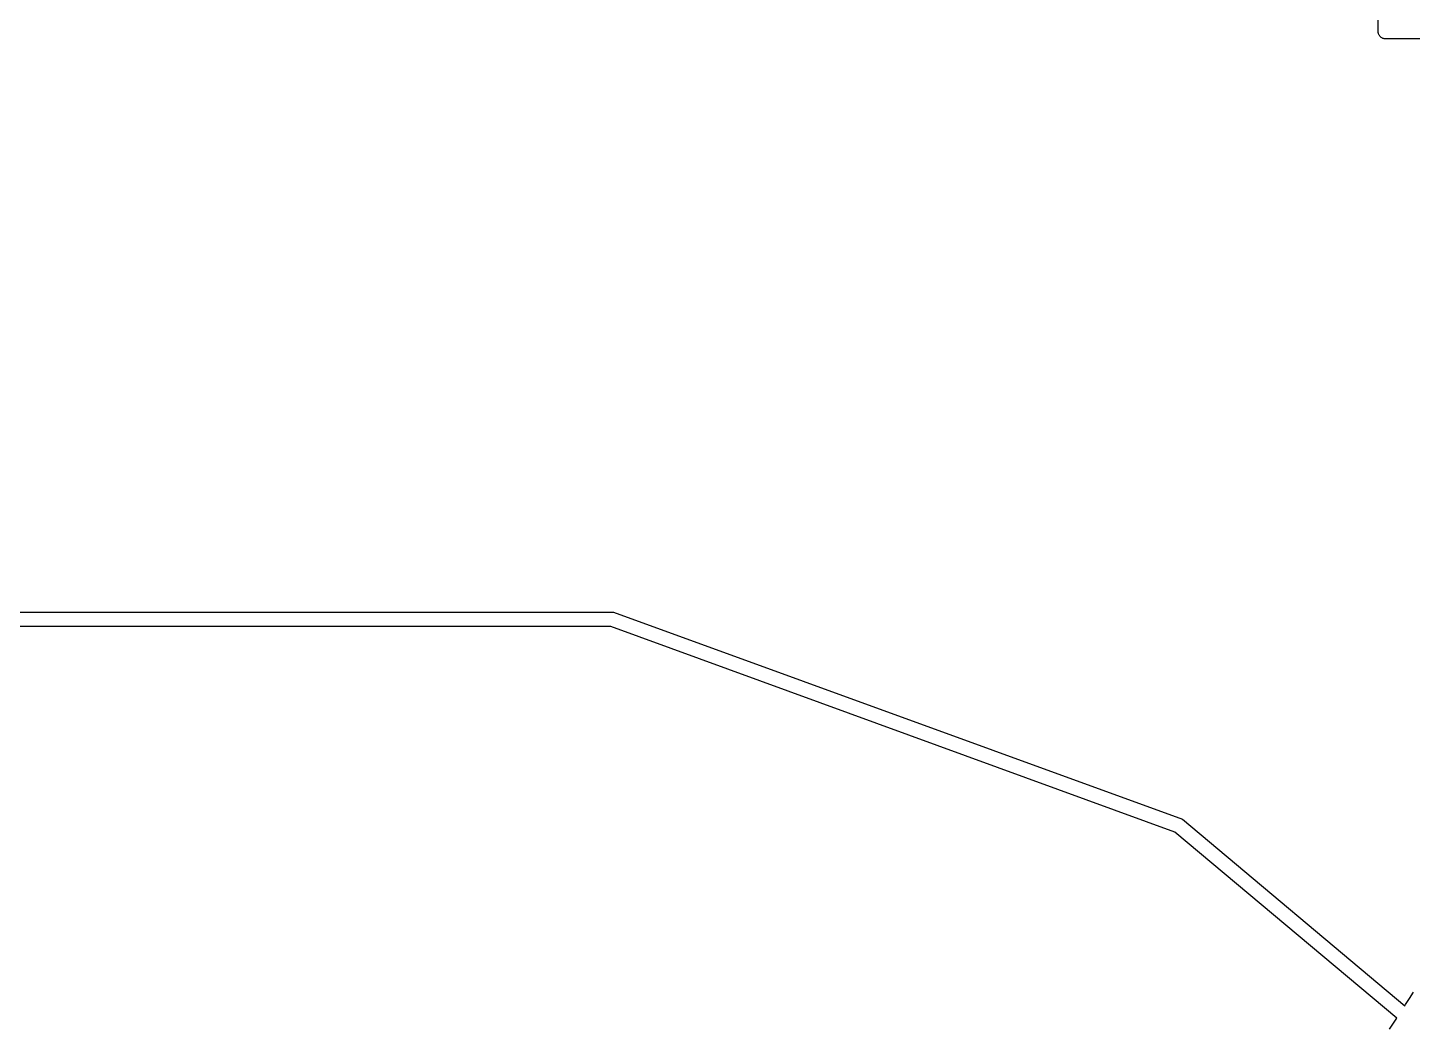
# Model space of a CAD drawing. Extents: x 83 to 195, y -153 to -41.
# Drawn here: x 102.42 to 121.16, y -112.09 to -98.6 of the extents above; entities that cross this region are included whole.
import ezdxf

# ---------------------------------------------------------------- set-up
doc = ezdxf.new("R2010")
doc.units = 0
doc.header["$MEASUREMENT"] = 0
doc.layers.add('BLACK', color=7, linetype='CONTINUOUS')

msp = doc.modelspace()

# ---------------------------------------------------------------- linework, layer by layer
at = {"layer": 'Black'}
for p, q in [((120.701, -98.6509), (120.701, -90.7509)), ((120.703, -98.6595), (120.701, -98.6509)), ((120.703, -98.6683), (120.703, -98.6595)), ((120.706, -98.6765), (120.703, -98.6683)), ((120.707, -98.6851), (120.706, -98.6765)), ((120.711, -98.6927), (120.707, -98.6851)), ((120.714, -98.7009), (120.711, -98.6927)), ((120.72, -98.7076), (120.714, -98.7009)), ((120.724, -98.7152), (120.72, -98.7076)), ((120.731, -98.7208), (120.724, -98.7152)), ((120.737, -98.7275), (120.731, -98.7208)), ((120.744, -98.7319), (120.737, -98.7275)), ((120.751, -98.7375), (120.744, -98.7319)), ((120.759, -98.7405), (120.751, -98.7375)), ((120.767, -98.7449), (120.759, -98.7405)), ((120.775, -98.7464), (120.767, -98.7449)), ((120.784, -98.7494), (120.775, -98.7464)), ((120.792, -98.7494), (120.784, -98.7494)), ((120.801, -98.7509), (120.792, -98.7494)), ((121.626, -98.7509), (120.801, -98.7509)), ((102.153, -106.509), (110.349, -106.509)), ((110.349, -106.509), (118.051, -109.313)), ((110.314, -106.706), (102.188, -106.706)), ((117.951, -109.486), (110.314, -106.706)), ((118.051, -109.313), (121.062, -111.839)), ((120.954, -112.006), (117.951, -109.486)), ((121.128, -111.736), (121.181, -111.652)), ((121.062, -111.839), (121.074, -111.82)), ((121.074, -111.82), (121.128, -111.736)), ((120.856, -112.154), (120.911, -112.071)), ((120.911, -112.071), (120.954, -112.006))]:
    msp.add_line(p, q, dxfattribs=at)

doc.saveas('drawing.dxf')
